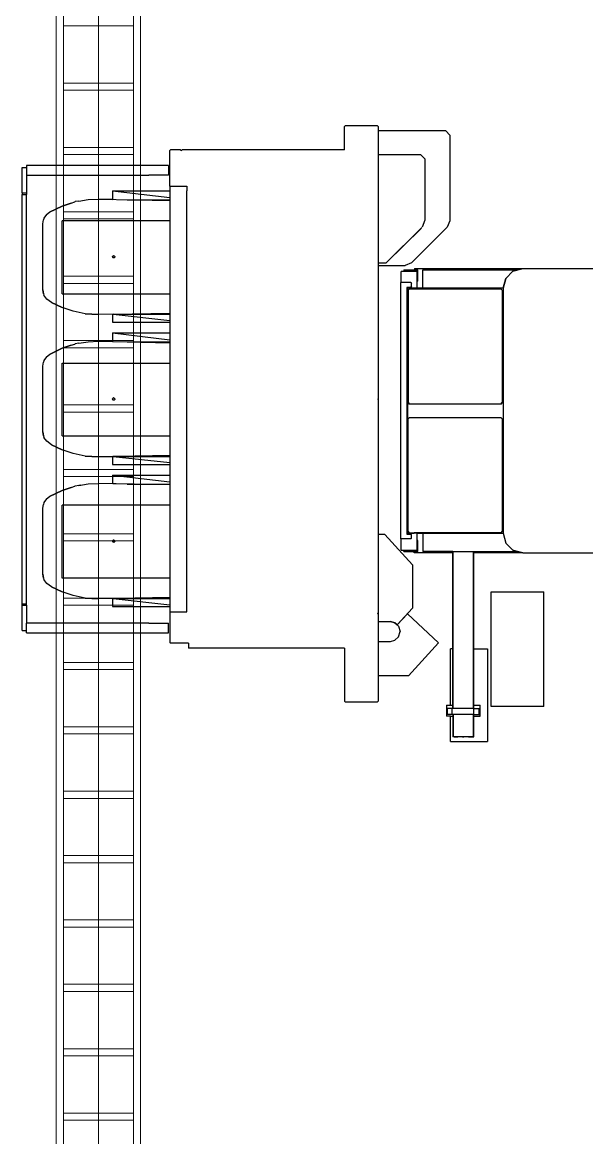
# Model space of a CAD drawing. Header units: millimetres. Extents: x 0 to 154200, y 0 to 64595.
# Drawn here: x 43029 to 45035, y 40462 to 44423 of the extents above; entities that cross this region are included whole.
import ezdxf

# ---------------------------------------------------------------- set-up
doc = ezdxf.new("R2010")
doc.units = ezdxf.units.MM
doc.layers.add('E-CABL-TRAY', color=4, linetype='Continuous', lineweight=9)
doc.layers.add('Equipment', color=7, linetype='Continuous', true_color=0xffffff)

# ---------------------------------------------------------------- blocks, each defined once
blk = doc.blocks.new('Main_CVD')
at = {"layer": 'Equipment', "lineweight": -3}
for points in [[(62.8, 524.8, 0), (152.8, 524.8, 0)], [(62.8, 524.8, 0), (62.8, 509.9, 0)], [(152.8, 524.8, 0), (157.9, 524.8, 0)], [(152.8, 524.8, 0), (152.8, 509.9, 0)], [(157.9, 524.8, 0), (1611.8, 524.8, 0)], [(157.9, 524.8, 0), (157.9, 509.9, 0)], [(1616.9, 524.8, 0), (1611.8, 524.8, 0)], [(1611.8, 524.8, 0), (1611.8, 509.9, 0)], [(1616.9, 524.8, 0), (1706.9, 524.8, 0)], [(1616.9, 524.8, 0), (1616.9, 509.9, 0)], [(1706.9, 524.8, 0), (1706.9, 509.9, 0)], [(55.1, 509.9, 0), (62.8, 509.9, 0)], [(55.1, 509.9, 0), (55.1, 439.4, 0)], [(62.8, 509.9, 0), (89.5, 509.9, 0)], [(89.5, 439.4, 0), (89.5, 509.9, 0)], [(152.8, 509.9, 0), (89.5, 509.9, 0)], [(152.8, 509.9, 0), (157.9, 509.9, 0)], [(157.9, 509.9, 0), (1611.8, 509.9, 0)], [(1616.9, 509.9, 0), (1611.8, 509.9, 0)], [(1680.3, 509.9, 0), (1616.9, 509.9, 0)], [(1680.3, 509.9, 0), (1680.3, 439.4, 0)], [(1706.9, 509.9, 0), (1680.3, 509.9, 0)], [(1714.7, 509.9, 0), (1706.9, 509.9, 0)], [(1714.7, 439.4, 0), (1714.7, 509.9, 0)], [(55.1, 439.4, 0), (55.1, 75.7, 0)], [(89.5, 75.7, 0), (89.5, 439.4, 0)], [(217.7, 420.7, 0), (230, 437.4, 0)], [(217.7, 420.7, 0), (230, 437.4, 0)], [(230, 437.4, 0), (243.5, 447.7, 0)], [(249.2, 448.9, 0), (243.5, 447.7, 0)], [(249.2, 448.9, 0), (263.2, 452, 0)], [(263.2, 452, 0), (249.2, 448.9, 0)], [(263.2, 452, 0), (496.9, 452, 0)], [(496.9, 452, 0), (510.9, 449.6, 0)], [(516.9, 448.5, 0), (510.9, 449.6, 0)], [(530.4, 438.3, 0), (516.9, 448.5, 0)], [(530.4, 438.3, 0), (538.4, 428, 0)], [(722.5, 420.7, 0), (734.8, 437.4, 0)], [(722.5, 420.7, 0), (734.8, 437.4, 0)], [(734.8, 437.4, 0), (748.3, 447.7, 0)], [(754, 448.9, 0), (748.3, 447.7, 0)], [(768, 452, 0), (754, 448.9, 0)], [(754, 448.9, 0), (768, 452, 0)], [(768, 452, 0), (1001.7, 452, 0)], [(1001.7, 452, 0), (1015.7, 449.6, 0)], [(1021.7, 448.5, 0), (1015.7, 449.6, 0)], [(1035.2, 438.3, 0), (1021.7, 448.5, 0)], [(1035.2, 438.3, 0), (1043.2, 428, 0)], [(1227.5, 420.7, 0), (1239.8, 437.4, 0)], [(1227.5, 420.7, 0), (1239.8, 437.4, 0)], [(1239.8, 437.4, 0), (1253.3, 447.7, 0)], [(1259, 448.9, 0), (1253.3, 447.7, 0)], [(1273, 452, 0), (1259, 448.9, 0)], [(1259, 448.9, 0), (1273, 452, 0)], [(1273, 452, 0), (1506.7, 452, 0)], [(1506.7, 452, 0), (1520.7, 449.6, 0)], [(1526.7, 448.5, 0), (1520.7, 449.6, 0)], [(1540.2, 438.3, 0), (1526.7, 448.5, 0)], [(1540.2, 438.3, 0), (1548.2, 428, 0)], [(1680.3, 439.4, 0), (1680.3, 75.7, 0)], [(1714.7, 75.7, 0), (1714.7, 439.4, 0)], [(199.9, 383.3, 0), (217.7, 420.7, 0)], [(217.7, 420.7, 0), (199.9, 383.3, 0)], [(217.7, 420.7, 0), (199.9, 383.3, 0)], [(538.4, 428, 0), (560.2, 383.3, 0)], [(560.2, 383.3, 0), (538.4, 428, 0)], [(538.4, 428, 0), (560.2, 383.3, 0)], [(704.7, 383.3, 0), (722.5, 420.7, 0)], [(722.5, 420.7, 0), (704.7, 383.3, 0)], [(722.5, 420.7, 0), (704.7, 383.3, 0)], [(1065, 383.3, 0), (1043.2, 428, 0)], [(1043.2, 428, 0), (1065, 383.3, 0)], [(1227.5, 420.7, 0), (1209.7, 383.3, 0)], [(1209.7, 383.3, 0), (1227.5, 420.7, 0)], [(1548.2, 428, 0), (1570, 383.3, 0)], [(1570, 383.3, 0), (1548.2, 428, 0)], [(187.2, 344.6, 0), (199.9, 383.3, 0)], [(249.2, 0, 0), (249.2, 383.3, 0)], [(249.2, 383.3, 0), (508, 383.3, 0)], [(508, 0, 0), (508, 383.3, 0)], [(571.1, 351.2, 0), (560.2, 383.3, 0)], [(560.2, 383.3, 0), (571.1, 351.2, 0)], [(571.1, 351.2, 0), (560.2, 383.3, 0)], [(692, 344.6, 0), (704.7, 383.3, 0)], [(754, 383.3, 0), (754, 0, 0)], [(754, 383.3, 0), (1012.8, 383.3, 0)], [(1012.8, 383.3, 0), (1012.8, 0, 0)], [(1065, 383.3, 0), (1075.9, 351.2, 0)], [(1075.9, 351.2, 0), (1065, 383.3, 0)], [(1197, 344.6, 0), (1209.7, 383.3, 0)], [(1259, 383.3, 0), (1259, 0, 0)], [(1259, 383.3, 0), (1517.8, 383.3, 0)], [(1517.8, 0, 0), (1517.8, 383.3, 0)], [(1580.9, 351.2, 0), (1570, 383.3, 0)], [(1570, 383.3, 0), (1580.9, 351.2, 0)], [(177.7, 301.1, 0), (187.2, 344.6, 0)], [(177.7, 301.1, 0), (187.2, 344.6, 0)], [(571.1, 351.2, 0), (575.4, 338.4, 0)], [(576, 336.8, 0), (575.4, 338.4, 0)], [(577.9, 324.4, 0), (576, 336.8, 0)], [(577.9, 324.4, 0), (583.3, 290.7, 0)], [(579.2, 316.3, 0), (577.9, 324.4, 0)], [(682.5, 301.1, 0), (692, 344.6, 0)], [(682.5, 301.1, 0), (692, 344.6, 0)], [(1075.9, 351.2, 0), (1080.2, 338.4, 0)], [(1075.9, 351.2, 0), (1080.2, 338.4, 0)], [(1080.8, 336.8, 0), (1080.2, 338.4, 0)], [(1082.7, 324.4, 0), (1080.8, 336.8, 0)], [(1082.7, 324.4, 0), (1088.1, 290.7, 0)], [(1187.5, 301.1, 0), (1197, 344.6, 0)], [(1187.5, 301.1, 0), (1197, 344.6, 0)], [(1580.9, 351.2, 0), (1585.2, 338.4, 0)], [(1580.9, 351.2, 0), (1585.2, 338.4, 0)], [(1585.8, 336.8, 0), (1585.2, 338.4, 0)], [(1587.7, 324.4, 0), (1585.8, 336.8, 0)], [(1587.7, 324.4, 0), (1593.1, 290.7, 0)], [(175.1, 254, 0), (177.7, 301.1, 0)], [(175.1, 254, 0), (177.7, 301.1, 0)], [(177.7, 301.1, 0), (175.1, 254, 0)], [(583.3, 290.7, 0), (585, 254, 0)], [(583.3, 290.7, 0), (585, 254, 0)], [(583.3, 290.7, 0), (585, 254, 0)], [(679.9, 254, 0), (682.5, 301.1, 0)], [(679.9, 254, 0), (682.5, 301.1, 0)], [(682.5, 301.1, 0), (679.9, 254, 0)], [(1088.1, 290.7, 0), (1089.8, 254, 0)], [(1088.1, 290.7, 0), (1089.8, 254, 0)], [(1088.1, 290.7, 0), (1089.8, 254, 0)], [(1184.9, 254, 0), (1187.5, 301.1, 0)], [(1184.9, 254, 0), (1187.5, 301.1, 0)], [(1187.5, 301.1, 0), (1184.9, 254, 0)], [(1593.1, 290.7, 0), (1594.8, 254, 0)], [(1593.1, 290.7, 0), (1594.8, 254, 0)], [(1593.1, 290.7, 0), (1594.8, 254, 0)], [(176.1, 201.4, 0), (175.1, 254, 0)], [(176.1, 201.4, 0), (175.1, 254, 0)], [(176.1, 201.4, 0), (175.1, 254, 0)], [(580, 0, 0), (585, 254, 0)], [(580, 0, 0), (585, 254, 0)], [(583, 152.6, 0), (585, 254, 0)], [(680.9, 204, 0), (679.9, 254, 0)], [(679.9, 254, 0), (680.9, 204, 0)], [(680.9, 204, 0), (679.9, 254, 0)], [(1089.8, 254, 0), (1084.8, 0, 0)], [(1088.8, 204, 0), (1089.8, 254, 0)], [(1089.8, 254, 0), (1088.8, 204, 0)], [(1185.9, 201.4, 0), (1184.9, 254, 0)], [(1594.8, 254, 0), (1589.8, 0, 0)], [(1594.8, 254, 0), (1593.8, 204, 0)], [(1593.8, 204, 0), (1594.8, 254, 0)], [(176.1, 204, 0), (148, 204, 0)], [(148, 204, 0), (148, 0, 0)], [(176.1, 201.4, 0), (154.5, 0, 0)], [(176.4, 204, 0), (176.1, 201.4, 0)], [(176.4, 186.9, 0), (176.1, 201.4, 0)], [(176.4, 186.9, 0), (176.1, 201.4, 0)], [(176.4, 186.9, 0), (176.1, 201.4, 0)], [(376.1, 200, 0), (376.2, 201, 0)], [(376.2, 199, 0), (376.1, 200, 0)], [(376.2, 201, 0), (376.6, 202, 0)], [(376.2, 199, 0), (376.6, 198, 0)], [(376.6, 202, 0), (377.3, 202.8, 0)], [(378.1, 203.4, 0), (377.3, 202.8, 0)], [(378.1, 203.4, 0), (379, 203.8, 0)], [(380, 204, 0), (379, 203.8, 0)], [(381.1, 203.8, 0), (380, 204, 0)], [(381.1, 203.8, 0), (382, 203.4, 0)], [(382.8, 202.8, 0), (382, 203.4, 0)], [(383.5, 202, 0), (382.8, 202.8, 0)], [(383.9, 201, 0), (383.5, 202, 0)], [(383.9, 199, 0), (383.5, 198, 0)], [(384, 200, 0), (383.9, 201, 0)], [(383.9, 199, 0), (384, 200, 0)], [(615, 204, 0), (584, 204, 0)], [(615, 204, 0), (590.3, 0, 0)], [(615, 204, 0), (615, 0, 0)], [(680.9, 204, 0), (652.8, 204, 0)], [(652.8, 204, 0), (652.8, 0, 0)], [(680.9, 201.4, 0), (659.3, 0, 0)], [(681.2, 204, 0), (680.9, 201.4, 0)], [(680.9, 204, 0), (680.9, 201.4, 0)], [(681.2, 186.9, 0), (680.9, 201.4, 0)], [(680.9, 201.4, 0), (681.2, 186.9, 0)], [(681.2, 186.9, 0), (680.9, 201.4, 0)], [(681.2, 204, 0), (681.2, 186.9, 0)], [(880.9, 200, 0), (881, 201, 0)], [(881, 199, 0), (880.9, 200, 0)], [(881, 201, 0), (881.4, 202, 0)], [(881.4, 198, 0), (881, 199, 0)], [(882.1, 202.8, 0), (881.4, 202, 0)], [(882.1, 202.8, 0), (882.9, 203.4, 0)], [(882.9, 203.4, 0), (883.8, 203.8, 0)], [(884.9, 204, 0), (883.8, 203.8, 0)], [(884.9, 204, 0), (885.9, 203.8, 0)], [(886.8, 203.4, 0), (885.9, 203.8, 0)], [(887.6, 202.8, 0), (886.8, 203.4, 0)], [(888.3, 202, 0), (887.6, 202.8, 0)], [(888.3, 202, 0), (888.7, 201, 0)], [(888.7, 199, 0), (888.3, 198, 0)], [(888.8, 200, 0), (888.7, 201, 0)], [(888.8, 200, 0), (888.7, 199, 0)], [(1119.8, 204, 0), (1088.8, 204, 0)], [(1119.8, 204, 0), (1095.1, 0, 0)], [(1119.8, 204, 0), (1119.8, 0, 0)], [(1185.9, 204, 0), (1157.8, 204, 0)], [(1157.8, 204, 0), (1157.8, 0, 0)], [(1185.9, 201.4, 0), (1164.3, 0, 0)], [(1185.9, 201.4, 0), (1189.8, 0, 0)], [(1385.9, 200, 0), (1386, 201, 0)], [(1386, 199, 0), (1385.9, 200, 0)], [(1386, 201, 0), (1386.4, 202, 0)], [(1386.4, 198, 0), (1386, 199, 0)], [(1387.1, 202.8, 0), (1386.4, 202, 0)], [(1387.1, 202.8, 0), (1387.9, 203.4, 0)], [(1387.9, 203.4, 0), (1388.8, 203.8, 0)], [(1389.9, 204, 0), (1388.8, 203.8, 0)], [(1389.9, 204, 0), (1390.9, 203.8, 0)], [(1391.8, 203.4, 0), (1390.9, 203.8, 0)], [(1392.6, 202.8, 0), (1391.8, 203.4, 0)], [(1393.3, 202, 0), (1392.6, 202.8, 0)], [(1393.3, 202, 0), (1393.7, 201, 0)], [(1393.7, 199, 0), (1393.3, 198, 0)], [(1393.8, 200, 0), (1393.7, 201, 0)], [(1393.8, 200, 0), (1393.7, 199, 0)], [(1624.8, 204, 0), (1593.8, 204, 0)], [(1624.8, 204, 0), (1600.1, 0, 0)], [(1624.8, 204, 0), (1624.8, 0, 0)], [(180, 0, 0), (176.4, 186.9, 0)], [(176.4, 186.9, 0), (176.4, 0, 0)], [(377.3, 197.2, 0), (376.6, 198, 0)], [(378.1, 196.6, 0), (377.3, 197.2, 0)], [(379, 196.2, 0), (378.1, 196.6, 0)], [(380, 196.1, 0), (379, 196.2, 0)], [(381.1, 196.2, 0), (380, 196.1, 0)], [(381.1, 196.2, 0), (382, 196.6, 0)], [(382.8, 197.2, 0), (382, 196.6, 0)], [(383.5, 198, 0), (382.8, 197.2, 0)], [(681.2, 186.9, 0), (684.8, 0, 0)], [(684.8, 0, 0), (681.2, 186.9, 0)], [(681.2, 186.9, 0), (681.2, 0, 0)], [(881.4, 198, 0), (882.1, 197.2, 0)], [(882.9, 196.6, 0), (882.1, 197.2, 0)], [(883.8, 196.2, 0), (882.9, 196.6, 0)], [(884.9, 196.1, 0), (883.8, 196.2, 0)], [(885.9, 196.2, 0), (884.9, 196.1, 0)], [(886.8, 196.6, 0), (885.9, 196.2, 0)], [(886.8, 196.6, 0), (887.6, 197.2, 0)], [(888.3, 198, 0), (887.6, 197.2, 0)], [(1186.2, 187, 0), (1186.2, 0, 0)], [(1386.4, 198, 0), (1387.1, 197.2, 0)], [(1387.9, 196.6, 0), (1387.1, 197.2, 0)], [(1388.8, 196.2, 0), (1387.9, 196.6, 0)], [(1389.9, 196.1, 0), (1388.8, 196.2, 0)], [(1390.9, 196.2, 0), (1389.9, 196.1, 0)], [(1391.8, 196.6, 0), (1390.9, 196.2, 0)], [(1391.8, 196.6, 0), (1392.6, 197.2, 0)], [(1393.3, 198, 0), (1392.6, 197.2, 0)], [(583, 152.6, 0), (583, 0, 0)], [(1087.8, 152.6, 0), (1087.8, 0, 0)], [(1592.8, 152.6, 0), (1592.8, 0, 0)], [(55.1, 75.7, 0), (55.1, 5.7, 0)], [(89.5, 75.7, 0), (89.5, 5.7, 0)], [(1680.3, 5.7, 0), (1680.3, 75.7, 0)], [(1714.7, 5.7, 0), (1714.7, 75.7, 0)], [(20, 0, 0), (18, -2, 0)], [(128.6, 0, 0), (20, 0, 0)], [(55.1, 5.7, 0), (89.5, 5.7, 0)], [(148, 0, 0), (128.6, 0, 0)], [(128.6, 0, 0), (128.6, -60, 0)], [(154.5, 0, 0), (148, 0, 0)], [(176.4, 0, 0), (154.5, 0, 0)], [(180, 0, 0), (176.4, 0, 0)], [(249.2, 0, 0), (180, 0, 0)], [(508, 0, 0), (249.2, 0, 0)], [(580, 0, 0), (508, 0, 0)], [(583, 0, 0), (580, 0, 0)], [(590.3, 0, 0), (583, 0, 0)], [(615, 0, 0), (590.3, 0, 0)], [(652.8, 0, 0), (615, 0, 0)], [(659.3, 0, 0), (652.8, 0, 0)], [(681.2, 0, 0), (659.3, 0, 0)], [(684.8, 0, 0), (681.2, 0, 0)], [(754, 0, 0), (684.8, 0, 0)], [(1012.8, 0, 0), (754, 0, 0)], [(1084.8, 0, 0), (1012.8, 0, 0)], [(1087.8, 0, 0), (1084.8, 0, 0)], [(1095.1, 0, 0), (1087.8, 0, 0)], [(1119.8, 0, 0), (1095.1, 0, 0)], [(1157.8, 0, 0), (1119.8, 0, 0)], [(1164.3, 0, 0), (1157.8, 0, 0)], [(1186.2, 0, 0), (1164.3, 0, 0)], [(1189.8, 0, 0), (1186.2, 0, 0)], [(1259, 0, 0), (1189.8, 0, 0)], [(1517.8, 0, 0), (1259, 0, 0)], [(1589.8, 0, 0), (1517.8, 0, 0)], [(1592.8, 0, 0), (1589.8, 0, 0)], [(1600.1, 0, 0), (1592.8, 0, 0)], [(1624.8, 0, 0), (1600.1, 0, 0)], [(1641.1, 0, 0), (1624.8, 0, 0)], [(1641.1, 0, 0), (1641.1, -60, 0)], [(1641.1, 0, 0), (1768, 0, 0)], [(1714.7, 5.7, 0), (1680.3, 5.7, 0)], [(1768, 0, 0), (1770, -2, 0)], [(18, -66.2, 0), (18, -2, 0)], [(1770, -37.9, 0), (1768, -40.3, 0)], [(1770, -37.9, 0), (1770, -2, 0)], [(0, -620, 0), (0, -66.2, 0)], [(18, -66.2, 0), (0, -66.2, 0)], [(128.6, -60, 0), (148, -60, 0)], [(148, -60, 0), (176.4, -60, 0)], [(176.4, -60, 0), (182.9, -60, 0)], [(182.9, -60, 0), (576.3, -60, 0)], [(576.3, -60, 0), (583, -60, 0)], [(583, -60, 0), (615, -60, 0)], [(615, -60, 0), (652.8, -60, 0)], [(652.8, -60, 0), (681.2, -60, 0)], [(681.2, -60, 0), (687.7, -60, 0)], [(687.7, -60, 0), (860.1, -60, 0)], [(860.1, -60, 0), (864.3, -60, 0)], [(864.3, -60, 0), (905.8, -60, 0)], [(905.8, -60, 0), (909.9, -60, 0)], [(909.9, -60, 0), (1081.1, -60, 0)], [(1081.1, -60, 0), (1087.8, -60, 0)], [(1087.8, -60, 0), (1119.8, -60, 0)], [(1119.8, -60, 0), (1157.8, -60, 0)], [(1157.8, -60, 0), (1186.2, -60, 0)], [(1186.2, -60, 0), (1192.7, -60, 0)], [(1192.7, -60, 0), (1586.2, -60, 0)], [(1586.2, -60, 0), (1592.8, -60, 0)], [(1592.8, -60, 0), (1624.8, -60, 0)], [(1641.1, -60, 0), (1624.8, -60, 0)], [(1768, -40.3, 0), (1770, -43.3, 0)], [(1770, -620, 0), (1770, -43.3, 0)], [(-190.5, -622, 0), (-188.5, -620, 0)], [(-190.5, -622, 0), (-190.5, -737.4, 0)], [(0, -620, 0), (-188.5, -620, 0)], [(1770, -620, 0), (1853, -620, 0)], [(1855, -622, 0), (1853, -620, 0)], [(1855, -737.4, 0), (1855, -622, 0)], [(-190.5, -737.4, 0), (-188.5, -739.4, 0)], [(-97.9, -739.4, 0), (-188.5, -739.4, 0)], [(-97.9, -847.4, 0), (-97.9, -739.4, 0)], [(24.2, -739.4, 0), (-97.9, -739.4, 0)], [(23.3, -739.4, 0), (23.3, -752.4, 0)], [(24.2, -753.2, 0), (23.3, -752.4, 0)], [(24.2, -753.2, 0), (23.3, -752.4, 0)], [(24.2, -753.2, 0), (23.3, -752.4, 0)], [(24.2, -753.2, 0), (23.3, -752.4, 0)], [(94.3, -739.4, 0), (24.2, -739.4, 0)], [(24.2, -739.4, 0), (24.2, -753.2, 0)], [(94.3, -739.4, 0), (94.3, -783.7, 0)], [(120.8, -739.4, 0), (94.3, -739.4, 0)], [(120.8, -739.4, 0), (123.9, -738.1, 0)], [(123.9, -738.1, 0), (120.8, -739.4, 0)], [(126.9, -739.4, 0), (120.8, -739.4, 0)], [(126.9, -739.4, 0), (123.9, -738.1, 0)], [(403.5, -739.4, 0), (126.9, -739.4, 0)], [(403.5, -762.8, 0), (403.5, -739.4, 0)], [(883.2, -739.4, 0), (403.5, -739.4, 0)], [(883.1, -739.4, 0), (885, -740, 0)], [(886.9, -739.4, 0), (883.2, -739.4, 0)], [(883.2, -739.4, 0), (885, -740, 0)], [(883.2, -739.4, 0), (885, -740, 0)], [(883.2, -739.4, 0), (885, -740, 0)], [(886.9, -739.4, 0), (885, -740, 0)], [(886.9, -739.4, 0), (885, -740, 0)], [(886.8, -739.4, 0), (885, -740, 0)], [(886.8, -739.4, 0), (885, -740, 0)], [(1359.5, -739.4, 0), (886.9, -739.4, 0)], [(1359.5, -739.4, 0), (1359.5, -835.7, 0)], [(1368.1, -739.4, 0), (1359.5, -739.4, 0)], [(1753.7, -739.4, 0), (1368.1, -739.4, 0)], [(1368.1, -739.4, 0), (1368.1, -768.1, 0)], [(1837, -739.4, 0), (1753.7, -739.4, 0)], [(1753.7, -739.4, 0), (1753.7, -741.4, 0)], [(1753.7, -741.4, 0), (1753.7, -890, 0)], [(1853, -739.4, 0), (1837, -739.4, 0)], [(1837, -979.6, 0), (1837, -739.4, 0)], [(1855, -737.4, 0), (1853, -739.4, 0)], [(24.2, -753.2, 0), (24.2, -783.7, 0)], [(24.2, -783.7, 0), (28.1, -799.3, 0)], [(90.4, -799.3, 0), (94.3, -783.7, 0)], [(94.3, -783.7, 0), (90.4, -799.3, 0)], [(296.2, -861.4, 0), (403.5, -762.8, 0)], [(403.5, -762.8, 0), (296.2, -861.4, 0)], [(1493.7, -895.1, 0), (1368.1, -768.1, 0)], [(1493.7, -895.1, 0), (1368.1, -768.1, 0)], [(1490.9, -892.3, 0), (1369.7, -769.7, 0)], [(39.8, -812.4, 0), (28.1, -799.3, 0)], [(39.8, -812.4, 0), (59.3, -818.4, 0)], [(78.8, -812.4, 0), (59.3, -818.4, 0)], [(78.8, -812.4, 0), (59.3, -818.4, 0)], [(78.8, -812.4, 0), (83.2, -807.5, 0)], [(83.2, -807.5, 0), (78.8, -812.4, 0)], [(83.2, -807.5, 0), (90.4, -799.3, 0)], [(90.4, -799.3, 0), (83.2, -807.5, 0)], [(141.8, -861.4, 0), (83.2, -807.5, 0)], [(141.8, -861.4, 0), (83.2, -807.5, 0)], [(141.8, -861.4, 0), (83.2, -807.5, 0)], [(83.2, -807.5, 0), (122.5, -843.7, 0)], [(122.5, -843.7, 0), (83.2, -807.5, 0)], [(83.2, -807.5, 0), (122.5, -843.7, 0)], [(343.1, -830.9, 0), (343.1, -867.7, 0)], [(343.1, -830.9, 0), (348.2, -830.9, 0)], [(348.2, -821.7, 0), (388.2, -821.7, 0)], [(348.2, -821.7, 0), (348.2, -830.9, 0)], [(348.2, -830.9, 0), (348.2, -877.7, 0)], [(1298.2, -818.7, 0), (388.2, -818.7, 0)], [(388.2, -818.7, 0), (388.2, -821.7, 0)], [(388.2, -855.7, 0), (388.2, -821.7, 0)], [(1298.2, -818.7, 0), (1298.2, -821.7, 0)], [(1298.2, -821.7, 0), (1338.1, -821.7, 0)], [(1298.2, -855.7, 0), (1298.2, -821.7, 0)], [(1338.1, -830.9, 0), (1338.1, -821.7, 0)], [(1343.4, -830.9, 0), (1338.1, -830.9, 0)], [(1338.1, -877.7, 0), (1338.1, -830.9, 0)], [(1343.4, -830.9, 0), (1343.4, -868.7, 0)], [(18.8, -954.3, 0), (-97.9, -847.4, 0)], [(18.8, -954.3, 0), (-97.9, -847.4, 0)], [(18.8, -954.3, 0), (122.5, -843.7, 0)], [(18.8, -954.3, 0), (122.5, -843.7, 0)], [(122.5, -843.7, 0), (18.8, -954.3, 0)], [(296.2, -861.4, 0), (141.8, -861.4, 0)], [(338.2, -867.7, 0), (343.1, -867.7, 0)], [(338.2, -1004.5, 0), (338.2, -867.7, 0)], [(343.1, -867.7, 0), (343.1, -880.9, 0)], [(391.2, -858.7, 0), (388.2, -855.7, 0)], [(388.2, -855.7, 0), (391.2, -858.7, 0)], [(391.2, -858.7, 0), (402.2, -858.7, 0)], [(405.2, -855.7, 0), (402.2, -858.7, 0)], [(405.2, -855.7, 0), (402.2, -858.7, 0)], [(408.2, -841.7, 0), (405.2, -841.7, 0)], [(405.2, -841.7, 0), (405.2, -855.7, 0)], [(1278.1, -841.7, 0), (408.2, -841.7, 0)], [(408.2, -843.8, 0), (408.2, -841.7, 0)], [(408.2, -843.8, 0), (408.2, -867.8, 0)], [(1278.2, -843.8, 0), (408.2, -843.8, 0)], [(408.2, -877.7, 0), (408.2, -867.8, 0)], [(410.2, -850.7, 0), (415.2, -845.7, 0)], [(410.2, -850.7, 0), (415.2, -845.7, 0)], [(410.2, -850.7, 0), (410.2, -867.8, 0)], [(410.2, -1175.7, 0), (410.2, -867.8, 0)], [(415.2, -845.7, 0), (814.2, -845.7, 0)], [(814.2, -845.7, 0), (819.2, -850.7, 0)], [(814.2, -845.7, 0), (819.2, -850.7, 0)], [(819.2, -850.7, 0), (819.2, -1175.7, 0)], [(872.2, -845.7, 0), (867.2, -850.7, 0)], [(867.2, -850.7, 0), (872.2, -845.7, 0)], [(867.2, -1175.7, 0), (867.2, -850.7, 0)], [(1271.2, -845.7, 0), (872.2, -845.7, 0)], [(1271.2, -845.7, 0), (1276.2, -850.7, 0)], [(1276.2, -850.7, 0), (1271.2, -845.7, 0)], [(1276.2, -850.7, 0), (1276.2, -868.6, 0)], [(1276.2, -868.6, 0), (1276.2, -1175.7, 0)], [(1281.2, -841.7, 0), (1278.1, -841.7, 0)], [(1278.1, -841.7, 0), (1278.1, -843.8, 0)], [(1278.2, -877.6, 0), (1278.2, -843.8, 0)], [(1281.2, -855.7, 0), (1281.2, -841.7, 0)], [(1281.2, -855.7, 0), (1284.2, -858.7, 0)], [(1284.2, -858.7, 0), (1281.2, -855.7, 0)], [(1284.2, -858.7, 0), (1295.2, -858.7, 0)], [(1298.2, -855.7, 0), (1295.2, -858.7, 0)], [(1298.2, -855.7, 0), (1295.2, -858.7, 0)], [(1343.4, -868.7, 0), (1343.4, -880.9, 0)], [(1348.2, -868.7, 0), (1343.4, -868.7, 0)], [(1348.2, -868.7, 0), (1348.2, -1254.7, 0)], [(1368.6, -857.8, 0), (1359.5, -835.7, 0)], [(1495, -985.3, 0), (1368.6, -857.8, 0)], [(1495, -985.3, 0), (1368.6, -857.8, 0)], [(343.1, -880.9, 0), (383, -880.9, 0)], [(343.2, -1004.5, 0), (343.2, -898.7, 0)], [(408.2, -898.7, 0), (343.2, -898.7, 0)], [(348.2, -877.7, 0), (383, -877.7, 0)], [(383, -877.7, 0), (408.2, -877.7, 0)], [(383, -880.9, 0), (383, -877.7, 0)], [(408.2, -877.7, 0), (408.2, -898.7, 0)], [(408.2, -898.7, 0), (408.2, -1183.8, 0)], [(1278.1, -877.7, 0), (1303.5, -877.7, 0)], [(1278.2, -898.7, 0), (1278.2, -877.7, 0)], [(1278.2, -1183.8, 0), (1278.2, -898.7, 0)], [(1278.2, -898.7, 0), (1343.2, -898.7, 0)], [(1303.5, -880.9, 0), (1303.5, -877.7, 0)], [(1303.5, -877.7, 0), (1338.1, -877.7, 0)], [(1303.5, -880.9, 0), (1343.4, -880.9, 0)], [(1343.2, -898.7, 0), (1343.2, -1235.6, 0)], [(1519.6, -905.3, 0), (1494.8, -895.5, 0)], [(1738.3, -905.4, 0), (1519.8, -905.4, 0)], [(1738.3, -905.4, 0), (1753.7, -890, 0)], [(1738.8, -904.9, 0), (1739.1, -904.6, 0)], [(1753.1, -890.6, 0), (1753.7, -890, 0)], [(-202.8, -982.1, 0), (-241.8, -982.1, 0)], [(-241.8, -997.1, 0), (-241.8, -982.1, 0)], [(-235.7, -986.1, 0), (-213.8, -986.1, 0)], [(-235.7, -1002.1, 0), (-235.7, -986.1, 0)], [(-213.8, -997.1, 0), (-213.8, -986.1, 0)], [(-202.8, -982.1, 0), (-202.8, -997.1, 0)], [(1517.2, -994.6, 0), (1495, -985.3, 0)], [(1822, -994.6, 0), (1837, -979.6, 0)], [(-331.3, -997.1, 0), (-241.8, -997.1, 0)], [(-331.3, -997.1, 0), (-331.3, -1128.6, 0)], [(-314.8, -1005.5, 0), (-314.8, -1004.6, 0)], [(-314.7, -1004.6, 0), (-314.8, -1004.6, 0)], [(-314.7, -1004.8, 0), (-314.8, -1004.8, 0)], [(-314.7, -1005.1, 0), (-314.8, -1005.1, 0)], [(-314.8, -1078.7, 0), (-314.8, -1005.5, 0)], [(-314.7, -1005.5, 0), (-314.8, -1005.5, 0)], [(-241.8, -1004.5, 0), (-314.7, -1004.5, 0)], [(-314.7, -1004.5, 0), (-314.7, -1005.1, 0)], [(-314.7, -1005.8, 0), (-314.7, -1004.6, 0)], [(-241.8, -1005.7, 0), (-314.7, -1005.8, 0)], [(-241.8, -1005.8, 0), (-314.7, -1005.8, 0)], [(-314.7, -1009.5, 0), (-314.7, -1005.8, 0)], [(-314.7, -1015.5, 0), (-314.7, -1006.1, 0)], [(-314.7, -1009.5, 0), (-314.7, -1023.3, 0)], [(-314.7, -1032.3, 0), (-314.7, -1019.7, 0)], [(-314.7, -1074.2, 0), (-314.7, -1028, 0)], [(-241.8, -997.1, 0), (-241.8, -1004.5, 0)], [(-235.7, -1004.5, 0), (-241.8, -1004.5, 0)], [(-235.7, -1005.6, 0), (-241.8, -1005.7, 0)], [(-235.7, -1005.8, 0), (-241.8, -1005.8, 0)], [(-235.7, -1002.1, 0), (-213.8, -1002.1, 0)], [(-235.7, -1004.5, 0), (-235.7, -1002.1, 0)], [(-235.7, -1005.8, 0), (-235.7, -1004.5, 0)], [(-235.7, -1078.5, 0), (-235.7, -1005.8, 0)], [(-213.8, -999.1, 0), (-213.8, -997.1, 0)], [(-213.8, -1002.1, 0), (-213.8, -999.1, 0)], [(-213.8, -1004.5, 0), (-213.8, -1002.1, 0)], [(-213.8, -1004.5, 0), (-202.8, -1004.5, 0)], [(-213.8, -1005.8, 0), (-213.8, -1004.5, 0)], [(-213.8, -1005.6, 0), (-202.8, -1005.6, 0)], [(-213.8, -1005.8, 0), (-202.8, -1005.8, 0)], [(-213.8, -1078.5, 0), (-213.8, -1005.8, 0)], [(-202.8, -997.1, 0), (-202.8, -1004.5, 0)], [(-202.8, -997.1, 0), (-2.8, -997.1, 0)], [(-202.8, -1004.5, 0), (-2.8, -1004.5, 0)], [(-202.8, -1005.6, 0), (-2.8, -1005.2, 0)], [(-202.8, -1005.8, 0), (-2.8, -1005.8, 0)], [(-2.8, -1005.2, 0), (-2.8, -997.1, 0)], [(-2.8, -1005.2, 0), (338.2, -1004.5, 0)], [(-2.8, -1004.5, 0), (338.2, -1004.5, 0)], [(-2.8, -1005.8, 0), (338.2, -1005.8, 0)], [(338.2, -1004.5, 0), (343.2, -1004.5, 0)], [(338.2, -1005.8, 0), (343.2, -1005.8, 0)], [(343.2, -1004.5, 0), (343.2, -1005.8, 0)], [(343.2, -1005.8, 0), (343.2, -1078.3, 0)], [(1822, -994.6, 0), (1517.2, -994.6, 0)], [(-314.8, -1039.7, 0), (-314.8, -1044.5, 0)], [(-314.7, -1060.8, 0), (-314.7, -1078.1, 0)], [(-314.7, -1078.3, 0), (-314.7, -1068.6, 0)], [(-314.8, -1078.7, 0), (-314.8, -1079.6, 0)], [(-314.7, -1078.7, 0), (-314.8, -1078.7, 0)], [(-314.7, -1079.1, 0), (-314.8, -1079.1, 0)], [(-314.7, -1079.4, 0), (-314.8, -1079.4, 0)], [(-314.7, -1078.3, 0), (-314.7, -1079.6, 0)], [(-314.7, -1078.3, 0), (-235.7, -1078.5, 0)], [(-314.7, -1078.3, 0), (-241.8, -1078.3, 0)], [(-314.7, -1079.6, 0), (-235.7, -1079.4, 0)], [(-314.7, -1079.6, 0), (-241.8, -1079.6, 0)], [(-241.8, -1078.3, 0), (-235.7, -1078.3, 0)], [(-241.8, -1079.6, 0), (-241.8, -1102.1, 0)], [(-241.8, -1079.6, 0), (-235.7, -1079.6, 0)], [(-241.8, -1102.1, 0), (-202.8, -1102.1, 0)], [(-235.7, -1080.1, 0), (-235.7, -1078.5, 0)], [(-235.7, -1080.1, 0), (-213.8, -1080.1, 0)], [(-235.7, -1080.1, 0), (-235.7, -1098.1, 0)], [(-235.7, -1098.1, 0), (-213.8, -1098.1, 0)], [(-213.8, -1078.3, 0), (-202.8, -1078.3, 0)], [(-213.8, -1080.1, 0), (-213.8, -1078.5, 0)], [(14.3, -1079, 0), (-213.8, -1078.5, 0)], [(-213.8, -1079.6, 0), (-202.8, -1079.6, 0)], [(-213.8, -1080.1, 0), (-213.8, -1098.1, 0)], [(-202.8, -1078.3, 0), (-2.8, -1078.3, 0)], [(-202.8, -1079.6, 0), (-202.8, -1102.1, 0)], [(-202.8, -1079.6, 0), (-2.8, -1079.6, 0)], [(-2.8, -1078.3, 0), (338.2, -1078.3, 0)], [(-2.8, -1079.6, 0), (338.2, -1079.6, 0)], [(-2.8, -1079.6, 0), (-2.8, -1128.6, 0)], [(14.3, -1079, 0), (343.2, -1079.6, 0)], [(338.2, -1078.3, 0), (343.2, -1078.3, 0)], [(338.2, -1079.6, 0), (343.2, -1079.6, 0)], [(338.2, -1253.7, 0), (338.2, -1079.6, 0)], [(343.2, -1078.3, 0), (343.2, -1079.6, 0)], [(343.2, -1079.6, 0), (343.2, -1235.2, 0)], [(-2.8, -1128.6, 0), (-331.3, -1128.6, 0)], [(-206.8, -1140.7, 0), (200.2, -1140.7, 0)], [(-206.8, -1328.7, 0), (-206.8, -1140.7, 0)], [(200.2, -1140.7, 0), (200.2, -1328.7, 0)], [(408.1, -1183.8, 0), (373.2, -1193.3, 0)], [(408.1, -1183.8, 0), (373.2, -1193.3, 0)], [(1278.4, -1183.8, 0), (408.1, -1183.8, 0)], [(415.2, -1180.7, 0), (410.2, -1175.7, 0)], [(415.2, -1180.7, 0), (410.2, -1175.7, 0)], [(814.2, -1180.7, 0), (415.2, -1180.7, 0)], [(814.2, -1180.7, 0), (819.2, -1175.7, 0)], [(819.2, -1175.7, 0), (814.2, -1180.7, 0)], [(867.2, -1175.7, 0), (872.2, -1180.7, 0)], [(872.2, -1180.7, 0), (867.2, -1175.7, 0)], [(1271.2, -1180.7, 0), (872.2, -1180.7, 0)], [(1271.2, -1180.7, 0), (1276.2, -1175.7, 0)], [(1276.2, -1175.7, 0), (1271.2, -1180.7, 0)], [(1278.4, -1183.8, 0), (1313.1, -1193.1, 0)], [(1313.1, -1193.1, 0), (1278.4, -1183.8, 0)], [(1313.1, -1193.1, 0), (1278.4, -1183.8, 0)], [(347.9, -1217.9, 0), (343.2, -1235.2, 0)], [(343.2, -1235.2, 0), (347.9, -1217.9, 0)], [(347.9, -1217.9, 0), (343.2, -1235.2, 0)], [(347.9, -1217.9, 0), (373.2, -1193.3, 0)], [(373.2, -1193.3, 0), (347.9, -1217.9, 0)], [(1338.6, -1218.1, 0), (1313.1, -1193.1, 0)], [(1313.1, -1193.1, 0), (1338.6, -1218.1, 0)], [(1338.6, -1218.1, 0), (1348.2, -1254.7, 0)], [(343.2, -1235.2, 0), (338.2, -1253.7, 0)], [(338.2, -1253.7, 0), (343.2, -1235.2, 0)], [(343.2, -1235.2, 0), (338.2, -1253.7, 0)], [(338.2, -1253.7, 0), (338.2, -1618.7, 0)], [(1348.2, -1254.7, 0), (1348.2, -1618.7, 0)], [(-206.8, -1328.7, 0), (200.2, -1328.7, 0)]]:
    blk.add_polyline3d(points, dxfattribs=at)

msp = doc.modelspace()

# ---------------------------------------------------------------- linework, layer by layer
at = {"layer": 'E-CABL-TRAY'}
for p, q in [((43150, 9218.7018), (43150, 55818.7018)), ((43175.4, 9218.7018), (43175.4, 55818.7018)), ((43300, 9218.7018), (43300, 55818.7018)), ((43424.6, 9218.7018), (43424.6, 55818.7018)), ((43450, 9218.7018), (43450, 55818.7018)), ((43424.6, 44410.4018), (43175.4, 44410.4018)), ((43424.6, 44207.2018), (43175.4, 44207.2018)), ((43424.6, 44181.8018), (43175.4, 44181.8018)), ((43424.6, 43978.6018), (43175.4, 43978.6018)), ((43424.6, 43953.2018), (43175.4, 43953.2018)), ((43424.6, 43750.0018), (43175.4, 43750.0018)), ((43424.6, 43724.6018), (43175.4, 43724.6018)), ((43424.6, 43521.4018), (43175.4, 43521.4018)), ((43424.6, 43496.0018), (43175.4, 43496.0018)), ((43424.6, 43292.8018), (43175.4, 43292.8018)), ((43424.6, 43267.4018), (43175.4, 43267.4018)), ((43424.6, 43064.2018), (43175.4, 43064.2018)), ((43424.6, 43038.8018), (43175.4, 43038.8018)), ((43424.6, 42835.6018), (43175.4, 42835.6018)), ((43424.6, 42810.2018), (43175.4, 42810.2018)), ((43424.6, 42607.0018), (43175.4, 42607.0018)), ((43424.6, 42581.6018), (43175.4, 42581.6018)), ((43424.6, 42378.4018), (43175.4, 42378.4018)), ((43424.6, 42353.0018), (43175.4, 42353.0018)), ((43424.6, 42149.8018), (43175.4, 42149.8018)), ((43424.6, 42124.4018), (43175.4, 42124.4018)), ((43424.6, 41921.2018), (43175.4, 41921.2018)), ((43424.6, 41895.8018), (43175.4, 41895.8018)), ((43424.6, 41692.6018), (43175.4, 41692.6018)), ((43424.6, 41667.2018), (43175.4, 41667.2018)), ((43424.6, 41464.0018), (43175.4, 41464.0018)), ((43424.6, 41438.6018), (43175.4, 41438.6018)), ((43424.6, 41235.4018), (43175.4, 41235.4018)), ((43424.6, 41210.0018), (43175.4, 41210.0018)), ((43424.6, 41006.8018), (43175.4, 41006.8018)), ((43424.6, 40981.4018), (43175.4, 40981.4018)), ((43424.6, 40778.2018), (43175.4, 40778.2018)), ((43424.6, 40752.8018), (43175.4, 40752.8018)), ((43424.6, 40549.6018), (43175.4, 40549.6018)), ((43424.6, 40524.2018), (43175.4, 40524.2018))]:
    msp.add_line(p, q, dxfattribs=at)

# ---------------------------------------------------------------- block references
at = {"layer": 'Equipment', "rotation": 89.99999999999999}
msp.add_blockref('Main_CVD', (43554.2752, 42200.3864), dxfattribs=at)

doc.saveas('drawing.dxf')
